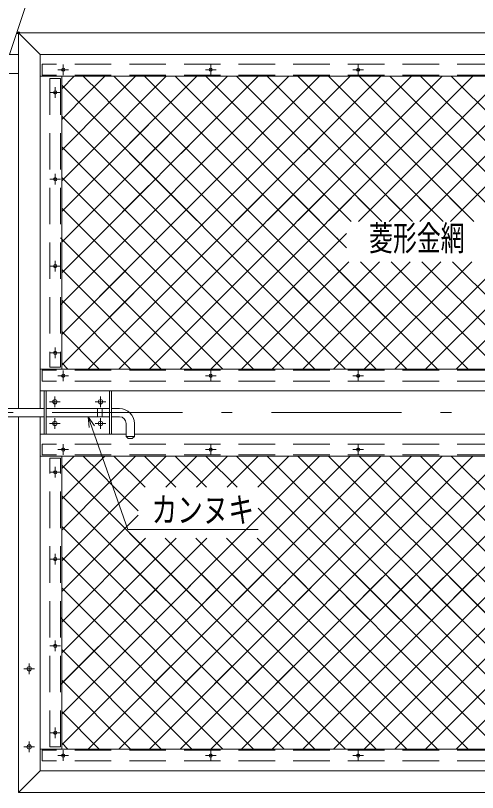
# Model space of a CAD drawing. Units: millimetres, scale not verified. Extents: x -4200 to 4200, y -2970 to 2970.
# Drawn here: x -1209 to -144, y -1158 to 632 of the extents above; entities that cross this region are included whole.
import ezdxf
from ezdxf.enums import TextEntityAlignment as Align

# ---------------------------------------------------------------- set-up
doc = ezdxf.new("R2010")
doc.units = ezdxf.units.MM
doc.header["$LTSCALE"] = 10
doc.header["$PDMODE"] = 32
doc.header["$PDSIZE"] = 5
doc.linetypes.add('USER1', pattern=[50.5, 30, -9, 2.5, -9])
doc.linetypes.add('USER2', pattern=[12.6, 8.4, -4.2])
doc.layers.add('0-0_1', color=7, linetype='Continuous', lineweight=9)
doc.layers.add('0-6_2網', color=2, linetype='Continuous', lineweight=25)
doc.layers.add('0-3_Defpoints', color=7, linetype='Continuous')
doc.styles.add('ＭＳ ゴシック', font='')
doc.styles.get('ＭＳ ゴシック').set_extended_font_data('MS Gothic')

msp = doc.modelspace()

# ---------------------------------------------------------------- linework, layer by layer
at = {"layer": '0-0_1'}
for p, q in [((-1202.08, 591.88), (704.92, 591.88)), ((-1202.08, -273.12), (-1202.08, 591.88)), ((-1152.08, 541.88), (-1202.08, 591.88)), ((-1223.08, 541.88), (-1202.08, 541.88)), ((-1152.08, 541.88), (654.92, 541.88)), ((-1152.08, -273.12), (-1152.08, 541.88)), ((-1202.08, 497.88), (-1223.08, 497.88)), ((-1152.08, 491.88), (654.92, 491.88)), ((-1102.08, -183.12), (-1102.08, 491.88)), ((654.92, -183.12), (-1152.08, -183.12)), ((654.92, -233.12), (-1152.08, -233.12)), ((-1142.58, -233.12), (-987.58, -233.12)), ((-1142.58, -333.12), (-1142.58, -233.12)), ((-1138.08, -333.12), (-1138.08, -233.12)), ((-992.08, -233.12), (-992.08, -333.12)), ((-987.58, -233.12), (-987.58, -333.12)), ((-1282.58, -273.62), (-1142.58, -273.62)), ((-1138.08, -273.62), (-992.08, -273.62)), ((-987.58, -273.62), (-969.11, -273.62)), ((-1282.58, -292.62), (-1142.58, -292.62)), ((-1202.08, -1158.12), (-1202.08, -293.12)), ((-1152.08, -1108.12), (-1152.08, -293.12)), ((-1138.08, -292.62), (-992.08, -292.62)), ((-1040.92, -292.62), (-1026.82, -313.27)), ((-1040.92, -292.62), (-1039.03, -317.55)), ((-987.58, -292.62), (-969.11, -292.62)), ((-953.61, -308.12), (-953.61, -338.12)), ((-934.61, -308.12), (-934.61, -338.12)), ((-953.61, -333.12), (-1152.08, -333.12)), ((-987.58, -333.12), (-1142.58, -333.12)), ((-953.61, -338.12), (-934.61, -338.12)), ((-953.61, -338.12), (-948.61, -343.12)), ((-939.61, -343.12), (-934.61, -338.12)), ((654.92, -333.12), (-934.11, -333.12)), ((-939.61, -343.12), (-948.61, -343.12)), ((654.92, -383.12), (-1152.08, -383.12)), ((-1102.08, -1058.12), (-1102.08, -383.12)), ((654.92, -1058.12), (-1152.08, -1058.12)), ((-1152.08, -1108.12), (-1202.08, -1158.12)), ((654.92, -1108.12), (-1152.08, -1108.12)), ((704.92, -1158.12), (-1202.08, -1158.12))]:
    msp.add_line(p, q, dxfattribs=at)
at = {"layer": '0-0_1', "linetype": 'USER2'}
for p, q in [((649.87, 519.38), (-1147.08, 519.38)), ((-1147.08, 494.38), (-1147.08, 519.38)), ((649.87, 494.38), (-1147.08, 494.38)), ((-1129.58, 486.88), (-1129.58, -178.12)), ((-1129.58, 486.88), (-1104.58, 486.88)), ((-1104.58, 486.88), (-1104.58, -178.12)), ((-1104.58, -178.12), (-1129.58, -178.12)), ((649.87, -185.62), (-1147.08, -185.62)), ((-1147.08, -185.62), (-1147.08, -210.62)), ((649.87, -210.62), (-1147.08, -210.62)), ((-1019.61, -273.62), (-1019.61, -292.62)), ((-1008.61, -273.62), (-1008.61, -292.62)), ((649.87, -355.62), (-1147.08, -355.62)), ((-1147.08, -380.62), (-1147.08, -355.62)), ((649.87, -380.62), (-1147.08, -380.62)), ((-1129.58, -1053.12), (-1129.58, -388.12)), ((-1104.58, -388.12), (-1129.58, -388.12)), ((-1104.58, -1053.12), (-1104.58, -388.12)), ((-1129.58, -1053.12), (-1104.58, -1053.12)), ((649.87, -1060.62), (-1147.08, -1060.62)), ((-1147.08, -1060.62), (-1147.08, -1085.62)), ((649.87, -1085.62), (-1147.08, -1085.62))]:
    msp.add_line(p, q, dxfattribs=at)
at = {"layer": '0-0_1', "linetype": 'USER1'}
for p, q in [((-1098.58, 494.57), (-1098.58, 519.18)), ((-758.58, 494.57), (-758.58, 519.18)), ((-418.58, 494.57), (-418.58, 519.18)), ((-1086.28, 506.88), (-1110.89, 506.88)), ((-746.28, 506.88), (-770.89, 506.88)), ((-406.28, 506.88), (-430.89, 506.88)), ((-1117.08, 442.07), (-1117.08, 466.68)), ((-1129.39, 454.38), (-1104.78, 454.38)), ((-1129.39, 254.38), (-1104.78, 254.38)), ((-1117.08, 242.07), (-1117.08, 266.68)), ((-1129.39, 54.38), (-1104.78, 54.38)), ((-1117.08, 42.07), (-1117.08, 66.68)), ((-1117.08, -133.32), (-1117.08, -157.93)), ((-1129.39, -145.62), (-1104.78, -145.62)), ((-1098.58, -185.82), (-1098.58, -210.43)), ((-758.58, -185.82), (-758.58, -210.43)), ((-418.58, -185.82), (-418.58, -210.43)), ((-1086.28, -198.12), (-1110.89, -198.12)), ((-746.28, -198.12), (-770.89, -198.12)), ((-406.28, -198.12), (-430.89, -198.12)), ((-1117.58, -270.43), (-1117.58, -245.82)), ((-1012.58, -270.43), (-1012.58, -245.82)), ((-1129.89, -258.12), (-1105.28, -258.12)), ((-1024.89, -258.12), (-1000.28, -258.12)), ((-3143.72, -283.12), (716.2, -283.12)), ((-1117.58, -295.82), (-1117.58, -320.43)), ((-1012.58, -295.82), (-1012.58, -320.43)), ((-1129.89, -308.12), (-1105.28, -308.12)), ((-1024.89, -308.12), (-1000.28, -308.12)), ((-1098.58, -380.43), (-1098.58, -355.82)), ((-758.58, -380.43), (-758.58, -355.82)), ((-418.58, -380.43), (-418.58, -355.82)), ((-1086.28, -368.12), (-1110.89, -368.12)), ((-746.28, -368.12), (-770.89, -368.12)), ((-406.28, -368.12), (-430.89, -368.12)), ((-1117.08, -432.93), (-1117.08, -408.32)), ((-1129.39, -420.62), (-1104.78, -420.62)), ((-1117.08, -632.93), (-1117.08, -608.32)), ((-1129.39, -620.62), (-1104.78, -620.62)), ((-1129.39, -820.62), (-1104.78, -820.62)), ((-1117.08, -832.93), (-1117.08, -808.32)), ((-1164.78, -873.12), (-1189.39, -873.12)), ((-1177.08, -860.82), (-1177.08, -885.43)), ((-1117.08, -1008.32), (-1117.08, -1032.93)), ((-1129.39, -1020.62), (-1104.78, -1020.62)), ((-1164.78, -1053.12), (-1189.39, -1053.12)), ((-1177.08, -1040.82), (-1177.08, -1065.43)), ((-1086.28, -1073.12), (-1110.89, -1073.12)), ((-1098.58, -1060.82), (-1098.58, -1085.43)), ((-746.28, -1073.12), (-770.89, -1073.12)), ((-758.58, -1060.82), (-758.58, -1085.43)), ((-406.28, -1073.12), (-430.89, -1073.12)), ((-418.58, -1060.82), (-418.58, -1085.43))]:
    msp.add_line(p, q, dxfattribs=at)
at = {"layer": '0-0_1'}
for points in [[(-1222.42, 541.88), (-1150.1, 759.51), (-1105.1, 759.51), (-915.1, 759.51)], [(-1040.92, -292.62), (-949.88, -552.08), (-904.88, -552.08), (-649.37, -552.08)]]:
    msp.add_lwpolyline(points, dxfattribs=at)
for centre, radius in [((-1098.58, 506.88), 3.75), ((-758.58, 506.88), 3.75), ((-418.58, 506.88), 3.75), ((-1117.08, 454.38), 3.75), ((-1117.08, 254.38), 3.75), ((-1117.08, 54.38), 3.75), ((-1117.08, -145.62), 3.75), ((-1098.58, -198.12), 3.75), ((-758.58, -198.12), 3.75), ((-418.58, -198.12), 3.75), ((-1117.58, -258.12), 5), ((-1012.58, -258.12), 5), ((-1117.58, -308.12), 5), ((-1012.58, -308.12), 5), ((-1098.58, -368.12), 3.75), ((-758.58, -368.12), 3.75), ((-418.58, -368.12), 3.75), ((-1117.08, -420.62), 3.75), ((-1117.08, -620.62), 3.75), ((-1117.08, -820.62), 3.75), ((-1177.08, -873.12), 5), ((-1117.08, -1020.62), 3.75), ((-1177.08, -1053.12), 5), ((-1098.58, -1073.12), 3.75), ((-758.58, -1073.12), 3.75), ((-418.58, -1073.12), 3.75)]:
    msp.add_circle(centre, radius, dxfattribs=at)
for radius in [34.5, 15.5]:
    msp.add_arc((-969.11, -308.12), radius, 0, 90, dxfattribs=at)
at = {"layer": '0-3_Defpoints'}
msp.add_point((-1202.08, 591.88), dxfattribs=at)
msp.add_point((-1202.08, 591.88), dxfattribs=at)
at = {"layer": '0-6_2網'}
for p, q in [((-1102.08, 462.85), (-1073.06, 491.88)), ((-1102.08, 180.01), (-790.22, 491.88)), ((-1102.08, 109.3), (-719.51, 491.88)), ((-1102.08, 38.59), (-648.79, 491.88)), ((-1102.08, -32.12), (-578.08, 491.88)), ((-1102.08, -102.83), (-507.37, 491.88)), ((-1102.08, -173.54), (-436.66, 491.88)), ((-1014.53, 453.98), (-1052.42, 491.88)), ((-1040.95, -183.12), (-365.95, 491.88)), ((-1030.72, 463.51), (-1002.35, 491.88)), ((-986.2, 437.32), (-931.64, 491.88)), ((-306.71, -183.12), (-981.71, 491.88)), ((-970.24, -183.12), (-295.24, 491.88)), ((-941.67, 411.13), (-860.93, 491.88)), ((-236, -183.12), (-911, 491.88)), ((-899.53, -183.12), (-224.53, 491.88)), ((-445.26, 96.85), (-840.29, 491.88)), ((-828.82, -183.12), (-153.82, 491.88)), ((-434.84, 157.13), (-769.58, 491.88)), ((-364.12, 157.13), (-698.87, 491.88)), ((-293.41, 157.13), (-628.16, 491.88)), ((-222.7, 157.13), (-557.45, 491.88)), ((-151.99, 157.13), (-486.74, 491.88)), ((-417.85, 157.13), (-83.11, 491.88)), ((258.97, -183.12), (-416.03, 491.88)), ((-347.14, 157.13), (-12.4, 491.88)), ((329.68, -183.12), (-345.32, 491.88)), ((-333.85, -183.12), (341.15, 491.88)), ((-276.43, 157.13), (58.31, 491.88)), ((400.39, -183.12), (-274.61, 491.88)), ((-263.13, -183.12), (411.87, 491.88)), ((-205.72, 157.13), (129.02, 491.88)), ((471.1, -183.12), (-203.9, 491.88)), ((-192.42, -183.12), (482.58, 491.88)), ((-790.64, 159.38), (-1102.08, 470.83)), ((-448.13, -183.12), (-1102.08, 470.83)), ((-790.64, 159.38), (-1102.08, 470.83)), ((-1102.08, 392.14), (-1040.22, 454.01)), ((-1040.22, 454.01), (-1030.72, 463.51)), ((-977.91, 417.36), (-1014.53, 453.98)), ((-995.69, 427.82), (-986.2, 437.32)), ((-1102.08, 321.43), (-995.69, 427.82)), ((-377.42, -183.12), (-977.91, 417.36)), ((-1102.08, 250.72), (-951.17, 401.63)), ((-518.85, -183.12), (-1102.08, 400.11)), ((-861.35, 159.38), (-1102.08, 400.11)), ((-951.17, 401.63), (-941.67, 411.13)), ((-906.65, 375.45), (-897.15, 384.94)), ((-1102.08, 180.01), (-906.65, 375.45)), ((-862.12, 349.26), (-852.63, 358.75)), ((-544.01, 313.82), (-482.23, 375.6)), ((-1102.08, 109.3), (-862.12, 349.26)), ((-806.2, 316.36), (-842.82, 352.99)), ((-589.56, -183.12), (-1102.08, 329.4)), ((-928.43, 155.75), (-1102.08, 329.4)), ((-803.66, 313.82), (-806.2, 316.36)), ((-660.27, -183.12), (-1102.08, 258.69)), ((-928.43, 85.04), (-1102.08, 258.69)), ((-1023.79, 116.88), (-900.84, 239.83)), ((-910.58, 159.38), (-849.83, 220.13)), ((-839.87, 159.38), (-779.12, 220.13)), ((-719.93, 159.38), (-780.67, 220.13)), ((-769.16, 159.38), (-708.41, 220.13)), ((-649.21, 159.38), (-709.96, 220.13)), ((-698.45, 159.38), (-637.7, 220.13)), ((-698.45, 159.38), (-637.7, 220.13)), ((-698.45, 159.38), (-639.51, 218.32)), ((-639.51, 218.32), (-637.7, 220.13)), ((-627.74, 159.38), (-566.99, 220.13)), ((-627.74, 159.38), (-566.99, 220.13)), ((-507.79, 159.38), (-568.54, 220.13)), ((-557.03, 159.38), (-496.28, 220.13)), ((-557.03, 159.38), (-496.28, 220.13)), ((-434.84, 157.13), (-497.83, 220.13)), ((-364.12, 157.13), (-432.02, 225.02)), ((-594.99, 192.13), (-585.49, 201.63)), ((-486.32, 159.38), (-433.65, 212.04)), ((-364.12, 157.13), (-419.04, 212.04)), ((-417.85, 157.13), (-362.94, 212.04)), ((-293.41, 157.13), (-348.33, 212.04)), ((-347.14, 157.13), (-292.23, 212.04)), ((-222.7, 157.13), (-277.61, 212.04)), ((-276.43, 157.13), (-221.52, 212.04)), ((-151.99, 157.13), (-206.9, 212.04)), ((-205.72, 157.13), (-150.81, 212.04)), ((-730.98, -183.12), (-1102.08, 187.98)), ((-627.74, 159.38), (-594.99, 192.13)), ((-557.03, 159.38), (-550.47, 165.94)), ((-550.47, 165.94), (-540.97, 175.44)), ((-1104.58, -34.62), (-928.43, 141.54)), ((-953.08, 116.88), (-928.43, 141.54)), ((-758.11, -183.12), (-445.26, 129.72)), ((-451.92, 123.06), (-445.26, 129.72)), ((-801.69, -183.12), (-1104.58, 119.77)), ((-1101.69, 116.88), (-1102.08, 117.27)), ((-465.29, 116.88), (-467.41, 119)), ((-465.29, 116.88), (-467.41, 119)), ((-445.26, 96.85), (-467.41, 119)), ((-458.11, 116.88), (-451.92, 123.06)), ((-1102.08, -102.83), (-928.43, 70.82)), ((-1102.08, -102.83), (-928.43, 70.82)), ((-687.4, -183.12), (-439.74, 64.54)), ((-616.69, -183.12), (-369.03, 64.54)), ((-545.98, -183.12), (-298.32, 64.54)), ((-475.27, -183.12), (-227.6, 64.54)), ((-165.29, -183.12), (-412.95, 64.54)), ((-165.29, -183.12), (-412.95, 64.54)), ((-404.56, -183.12), (-156.89, 64.54)), ((-94.58, -183.12), (-342.24, 64.54)), ((-23.87, -183.12), (-271.53, 64.54)), ((46.84, -183.12), (-200.82, 64.54)), ((-1102.08, -173.54), (-880.42, 48.12)), ((-872.4, -183.12), (-1102.08, 46.56)), ((-890.95, -33.12), (-809.71, 48.12)), ((-890.95, -33.12), (-809.71, 48.12)), ((-890.95, -33.12), (-809.71, 48.12)), ((-890.95, -33.12), (-809.71, 48.12)), ((-820.24, -33.12), (-739, 48.12)), ((-749.53, -33.12), (-668.28, 48.12)), ((-678.82, -33.12), (-597.57, 48.12)), ((-527.42, -33.12), (-608.67, 48.12)), ((-527.42, -33.12), (-608.67, 48.12)), ((-608.11, -33.12), (-526.86, 48.12)), ((-306.71, -183.12), (-537.96, 48.12)), ((-386, -33.12), (-467.41, 48.29)), ((-236, -183.12), (-467.41, 48.29)), ((-943.11, -183.12), (-1102.08, -24.15)), ((-1015.38, -183.12), (-1102.08, -96.42)), ((-1087.66, -183.12), (-1102.08, -168.7)), ((-1102.08, -412.15), (-1073.06, -383.12)), ((-1102.08, -977.83), (-507.37, -383.12)), ((-1102.08, -1048.54), (-436.66, -383.12)), ((-1040.95, -1058.12), (-365.95, -383.12)), ((-1030.72, -411.49), (-1002.35, -383.12)), ((-986.2, -437.68), (-931.64, -383.12)), ((-909.91, -454.92), (-981.71, -383.12)), ((-970.24, -1058.12), (-295.24, -383.12)), ((-941.67, -463.87), (-860.93, -383.12)), ((-839.2, -454.92), (-911, -383.12)), ((-899.53, -1058.12), (-224.53, -383.12)), ((-862.02, -454.92), (-790.22, -383.12)), ((-768.49, -454.92), (-840.29, -383.12)), ((-828.82, -1058.12), (-153.82, -383.12)), ((-791.31, -454.92), (-719.51, -383.12)), ((-697.78, -454.92), (-769.58, -383.12)), ((-758.11, -1058.12), (-83.11, -383.12)), ((-720.59, -454.92), (-648.79, -383.12)), ((-23.87, -1058.12), (-698.87, -383.12)), ((-687.4, -1058.12), (-12.4, -383.12)), ((-649.88, -454.92), (-578.08, -383.12)), ((46.84, -1058.12), (-628.16, -383.12)), ((-616.69, -1058.12), (58.31, -383.12)), ((117.55, -1058.12), (-557.45, -383.12)), ((-545.98, -1058.12), (129.02, -383.12)), ((188.26, -1058.12), (-486.74, -383.12)), ((-475.27, -1058.12), (199.73, -383.12)), ((258.97, -1058.12), (-416.03, -383.12)), ((-404.56, -1058.12), (270.44, -383.12)), ((329.68, -1058.12), (-345.32, -383.12)), ((-333.85, -1058.12), (341.15, -383.12)), ((400.39, -1058.12), (-274.61, -383.12)), ((-263.13, -1058.12), (411.87, -383.12)), ((471.1, -1058.12), (-203.9, -383.12)), ((-192.42, -1058.12), (482.58, -383.12)), ((-790.64, -715.62), (-1102.08, -404.17)), ((-448.13, -1058.12), (-1102.08, -404.17)), ((-790.64, -715.62), (-1102.08, -404.17)), ((-1040.22, -420.99), (-1030.72, -411.49)), ((-1102.08, -482.86), (-1040.22, -420.99)), ((-1102.08, -553.57), (-995.69, -447.18)), ((-995.69, -447.18), (-986.2, -437.68)), ((-926.11, -509.44), (-977.91, -457.64)), ((-951.17, -473.37), (-941.67, -463.87)), ((-1102.08, -624.28), (-951.17, -473.37)), ((-518.85, -1058.12), (-1102.08, -474.89)), ((-861.35, -715.62), (-1102.08, -474.89)), ((-544.01, -561.18), (-482.23, -499.4)), ((-94.58, -1058.12), (-649.37, -503.34)), ((-1102.08, -694.99), (-926.11, -519.02)), ((-1102.08, -694.99), (-926.11, -519.02)), ((-589.56, -1058.12), (-1102.08, -545.6)), ((-928.43, -719.25), (-1102.08, -545.6)), ((-1102.08, -765.7), (-908.58, -572.2)), ((-1102.08, -765.7), (-908.58, -572.2)), ((-1102.08, -836.41), (-837.87, -572.2)), ((-1102.08, -907.12), (-767.16, -572.2)), ((-377.42, -1058.12), (-863.34, -572.2)), ((-306.71, -1058.12), (-792.63, -572.2)), ((-236, -1058.12), (-721.92, -572.2)), ((-165.29, -1058.12), (-651.21, -572.2)), ((-660.27, -1058.12), (-1102.08, -616.31)), ((-928.43, -789.96), (-1102.08, -616.31)), ((-1023.79, -758.12), (-900.84, -635.17)), ((-910.58, -715.62), (-849.83, -654.87)), ((-839.87, -715.62), (-779.12, -654.87)), ((-719.93, -715.62), (-780.67, -654.87)), ((-769.16, -715.62), (-708.41, -654.87)), ((-649.21, -715.62), (-709.96, -654.87)), ((-698.45, -715.62), (-637.7, -654.87)), ((-698.45, -715.62), (-637.7, -654.87)), ((-698.45, -715.62), (-639.51, -656.68)), ((-639.51, -656.68), (-637.7, -654.87)), ((-627.74, -715.62), (-566.99, -654.87)), ((-627.74, -715.62), (-566.99, -654.87)), ((-507.79, -715.62), (-568.54, -654.87)), ((-557.03, -715.62), (-496.28, -654.87)), ((-557.03, -715.62), (-496.28, -654.87)), ((-394.58, -758.12), (-497.83, -654.87)), ((-323.87, -758.12), (-432.02, -649.98)), ((-594.99, -682.87), (-585.49, -673.37)), ((-486.32, -715.62), (-433.65, -662.96)), ((-451.92, -751.94), (-362.94, -662.96)), ((-323.87, -758.12), (-419.04, -662.96)), ((-387.4, -758.12), (-292.23, -662.96)), ((-253.16, -758.12), (-348.33, -662.96)), ((-316.69, -758.12), (-221.52, -662.96)), ((-182.45, -758.12), (-277.61, -662.96)), ((-245.98, -758.12), (-150.81, -662.96)), ((-111.74, -758.12), (-206.9, -662.96)), ((-175.27, -758.12), (-80.1, -662.96)), ((-730.98, -1058.12), (-1102.08, -687.02)), ((-627.74, -715.62), (-594.99, -682.87)), ((-557.03, -715.62), (-550.47, -709.06)), ((-550.47, -709.06), (-540.97, -699.56)), ((-1104.58, -909.62), (-928.43, -733.46)), ((-953.08, -758.12), (-928.43, -733.46)), ((-801.69, -1058.12), (-1104.58, -755.23)), ((-1101.69, -758.12), (-1102.08, -757.73)), ((-465.29, -758.12), (-467.41, -756)), ((-465.29, -758.12), (-467.41, -756)), ((-165.29, -1058.12), (-467.41, -756)), ((-458.11, -758.12), (-451.92, -751.94)), ((-1102.08, -977.83), (-928.43, -804.18)), ((-1102.08, -977.83), (-928.43, -804.18)), ((-1102.08, -1048.54), (-880.42, -826.88)), ((-872.4, -1058.12), (-1102.08, -828.44)), ((-890.95, -908.12), (-809.71, -826.88)), ((-890.95, -908.12), (-809.71, -826.88)), ((-890.95, -908.12), (-809.71, -826.88)), ((-890.95, -908.12), (-809.71, -826.88)), ((-820.24, -908.12), (-739, -826.88)), ((-749.53, -908.12), (-668.28, -826.88)), ((-678.82, -908.12), (-597.57, -826.88)), ((-527.42, -908.12), (-608.67, -826.88)), ((-527.42, -908.12), (-608.67, -826.88)), ((-608.11, -908.12), (-526.86, -826.88)), ((-306.71, -1058.12), (-537.96, -826.88)), ((-386, -908.12), (-467.41, -826.71)), ((-236, -1058.12), (-467.41, -826.71)), ((-943.11, -1058.12), (-1102.08, -899.15)), ((-1015.38, -1058.12), (-1102.08, -971.42)), ((-1087.66, -1058.12), (-1102.08, -1043.7))]:
    msp.add_line(p, q, dxfattribs=at)
for points in [[(-826.85, 313.82), (-817.6, 323.07), (-808.11, 332.57)], [(-578.5, 159.38), (-634.49, 215.37), (-639.25, 220.13)], [(-977.91, -457.64), (-1014.53, -421.02), (-1052.42, -383.12)], [(-578.5, -715.62), (-634.49, -659.63), (-639.25, -654.87)]]:
    msp.add_lwpolyline(points, dxfattribs=at)

# ---------------------------------------------------------------- texts
at = {"layer": '0-0_1', "style": 'ＭＳ ゴシック'}
for s, width, p in [('菱形金網   ', 0.7, (-393.49, 72.7)), ('カンヌキ', 0.75, (-894.88, -553.19))]:
    msp.add_text(s, height=57.7, dxfattribs=dict(at, width=width)).set_placement(p, align=Align.BOTTOM_LEFT)

doc.saveas('drawing.dxf')
